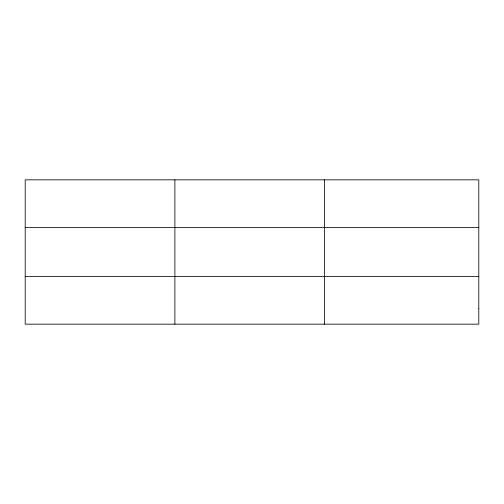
<?xml version="1.0" encoding="UTF-8"?>
<svg xmlns="http://www.w3.org/2000/svg" width="504" height="504" viewBox="0 0 504 504"><rect width="100%" height="100%" fill="white"/><g stroke="black" fill="none" stroke-linecap="round" stroke-linejoin="round"><path stroke-width="0.76" d="M174.888 324.166L174.888 179.833M324.576 324.166L324.576 179.833M25.2 227.462L478.8 227.462M25.2 276.538L478.8 276.538M478.8 308.291L478.8 324.166L25.2 324.166L25.2 179.833L478.8 179.833L478.8 308.291"/></g></svg>
